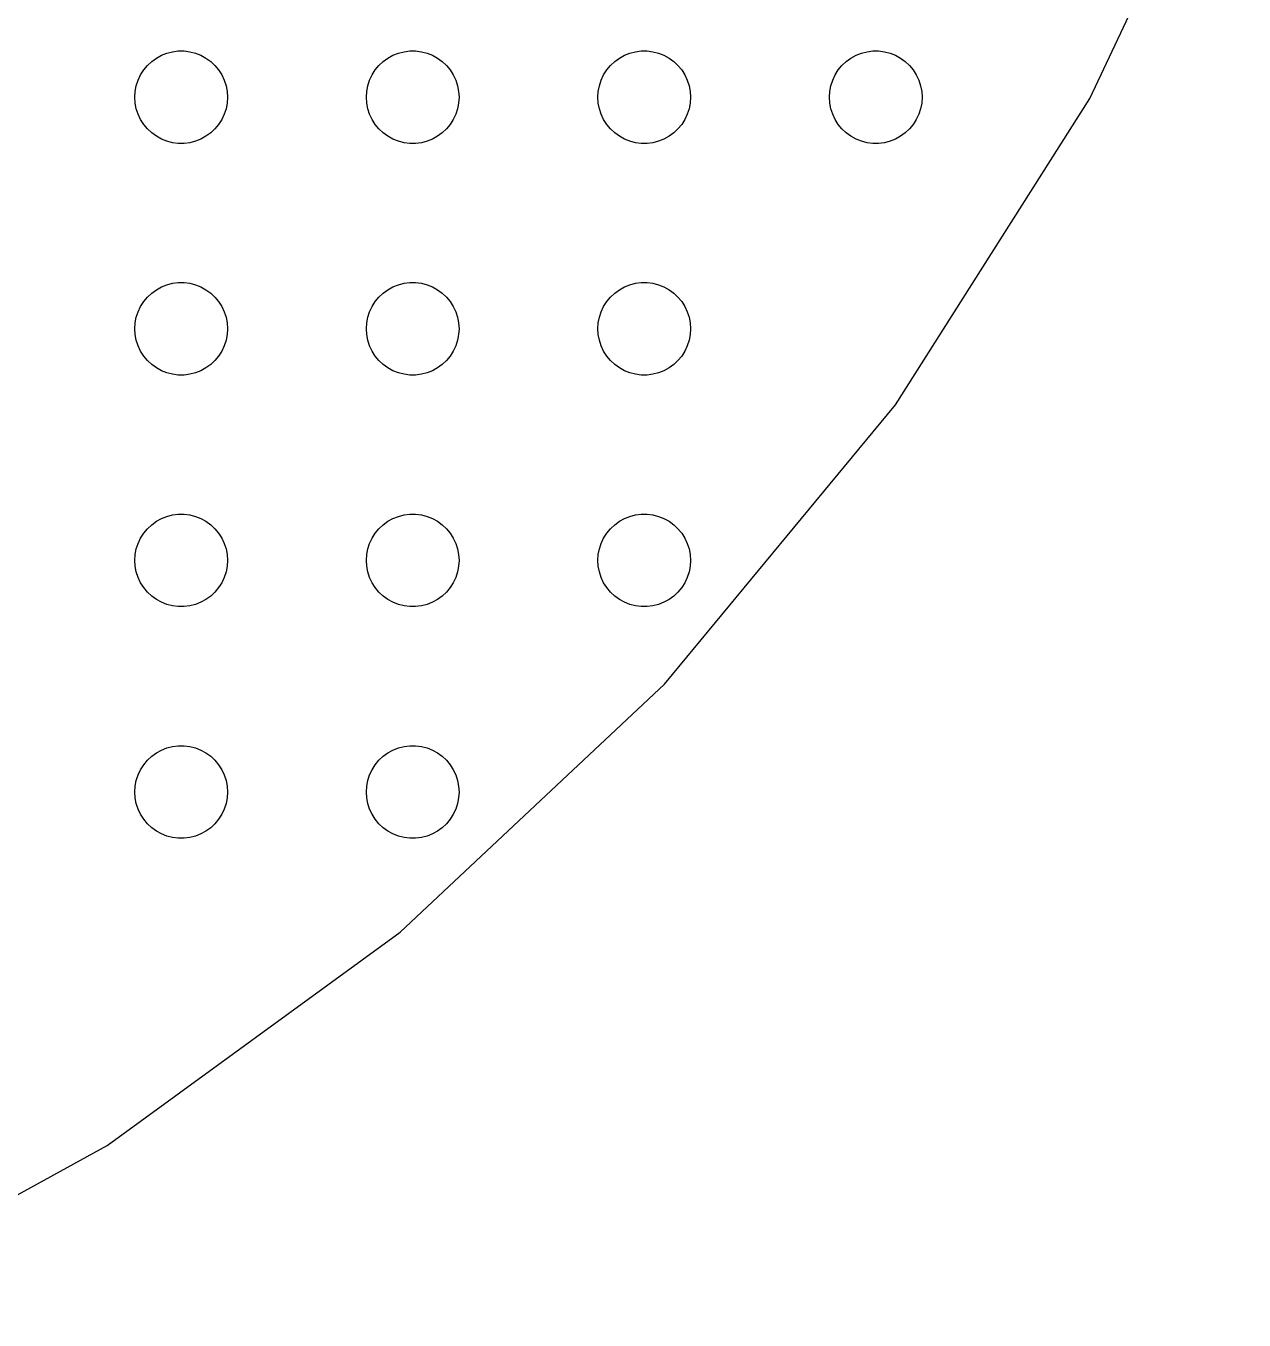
# Model space of a CAD drawing. Header units: metres. Extents: x -187 to 187, y -187 to 187.
# Drawn here: x 94.9 to 173.9, y -169.2 to -85.4 of the extents above; entities that cross this region are included whole.
import ezdxf

# ---------------------------------------------------------------- set-up
doc = ezdxf.new("R2010")
doc.units = ezdxf.units.M

msp = doc.modelspace()

# ---------------------------------------------------------------- linework, layer by layer
for p, q in [((163.869, -90.0879), (173.868, -68.8393)), ((103.723, -87.2855), (104.073, -87.1468)), ((104.073, -87.1468), (104.438, -87.0531)), ((104.438, -87.0531), (104.812, -87.0059)), ((104.812, -87.0059), (105.188, -87.0059)), ((105.188, -87.0059), (105.562, -87.0531)), ((105.562, -87.0531), (105.927, -87.1468)), ((105.927, -87.1468), (106.277, -87.2855)), ((118.723, -87.2855), (119.073, -87.1468)), ((119.073, -87.1468), (119.438, -87.0531)), ((119.438, -87.0531), (119.812, -87.0059)), ((119.812, -87.0059), (120.188, -87.0059)), ((120.188, -87.0059), (120.562, -87.0531)), ((120.562, -87.0531), (120.927, -87.1468)), ((120.927, -87.1468), (121.277, -87.2855)), ((133.723, -87.2855), (134.073, -87.1468)), ((134.073, -87.1468), (134.438, -87.0531)), ((134.438, -87.0531), (134.812, -87.0059)), ((134.812, -87.0059), (135.188, -87.0059)), ((135.188, -87.0059), (135.562, -87.0531)), ((135.562, -87.0531), (135.927, -87.1468)), ((135.927, -87.1468), (136.277, -87.2855)), ((148.723, -87.2855), (149.073, -87.1468)), ((149.073, -87.1468), (149.438, -87.0531)), ((149.438, -87.0531), (149.812, -87.0059)), ((149.812, -87.0059), (150.188, -87.0059)), ((150.188, -87.0059), (150.562, -87.0531)), ((150.562, -87.0531), (150.927, -87.1468)), ((150.927, -87.1468), (151.277, -87.2855)), ((102.573, -88.2366), (102.813, -87.9464)), ((102.813, -87.9464), (103.088, -87.6885)), ((103.088, -87.6885), (103.393, -87.467)), ((103.393, -87.467), (103.723, -87.2855)), ((106.277, -87.2855), (106.607, -87.467)), ((106.607, -87.467), (106.912, -87.6885)), ((106.912, -87.6885), (107.187, -87.9464)), ((107.187, -87.9464), (107.427, -88.2366)), ((117.573, -88.2366), (117.813, -87.9464)), ((117.813, -87.9464), (118.088, -87.6885)), ((118.088, -87.6885), (118.393, -87.467)), ((118.393, -87.467), (118.723, -87.2855)), ((121.277, -87.2855), (121.607, -87.467)), ((121.607, -87.467), (121.912, -87.6885)), ((121.912, -87.6885), (122.187, -87.9464)), ((122.187, -87.9464), (122.427, -88.2366)), ((132.573, -88.2366), (132.813, -87.9464)), ((132.813, -87.9464), (133.088, -87.6885)), ((133.088, -87.6885), (133.393, -87.467)), ((133.393, -87.467), (133.723, -87.2855)), ((136.277, -87.2855), (136.607, -87.467)), ((136.607, -87.467), (136.912, -87.6885)), ((136.912, -87.6885), (137.187, -87.9464)), ((137.187, -87.9464), (137.427, -88.2366)), ((147.573, -88.2366), (147.813, -87.9464)), ((147.813, -87.9464), (148.088, -87.6885)), ((148.088, -87.6885), (148.393, -87.467)), ((148.393, -87.467), (148.723, -87.2855)), ((151.277, -87.2855), (151.607, -87.467)), ((151.607, -87.467), (151.912, -87.6885)), ((151.912, -87.6885), (152.187, -87.9464)), ((152.187, -87.9464), (152.427, -88.2366)), ((102.211, -88.8956), (102.371, -88.5547)), ((102.371, -88.5547), (102.573, -88.2366)), ((107.427, -88.2366), (107.629, -88.5547)), ((107.629, -88.5547), (107.789, -88.8956)), ((117.211, -88.8956), (117.371, -88.5547)), ((117.371, -88.5547), (117.573, -88.2366)), ((122.427, -88.2366), (122.629, -88.5547)), ((122.629, -88.5547), (122.789, -88.8956)), ((132.211, -88.8956), (132.371, -88.5547)), ((132.371, -88.5547), (132.573, -88.2366)), ((137.427, -88.2366), (137.629, -88.5547)), ((137.629, -88.5547), (137.789, -88.8956)), ((147.211, -88.8956), (147.371, -88.5547)), ((147.371, -88.5547), (147.573, -88.2366)), ((152.427, -88.2366), (152.629, -88.5547)), ((152.629, -88.5547), (152.789, -88.8956)), ((102, -90), (102.024, -89.624)), ((102.024, -89.624), (102.094, -89.2539)), ((102.094, -89.2539), (102.211, -88.8956)), ((107.789, -88.8956), (107.906, -89.2539)), ((107.906, -89.2539), (107.976, -89.624)), ((107.976, -89.624), (108, -90)), ((117, -90), (117.024, -89.624)), ((117.024, -89.624), (117.094, -89.2539)), ((117.094, -89.2539), (117.211, -88.8956)), ((122.789, -88.8956), (122.906, -89.2539)), ((122.906, -89.2539), (122.976, -89.624)), ((122.976, -89.624), (123, -90)), ((132, -90), (132.024, -89.624)), ((132.024, -89.624), (132.094, -89.2539)), ((132.094, -89.2539), (132.211, -88.8956)), ((137.789, -88.8956), (137.906, -89.2539)), ((137.906, -89.2539), (137.976, -89.624)), ((137.976, -89.624), (138, -90)), ((147, -90), (147.024, -89.624)), ((147.024, -89.624), (147.094, -89.2539)), ((147.094, -89.2539), (147.211, -88.8956)), ((152.789, -88.8956), (152.906, -89.2539)), ((152.906, -89.2539), (152.976, -89.624)), ((152.976, -89.624), (153, -90)), ((102.024, -90.376), (102, -90)), ((102.094, -90.7461), (102.024, -90.376)), ((107.976, -90.376), (107.906, -90.7461)), ((108, -90), (107.976, -90.376)), ((117.024, -90.376), (117, -90)), ((117.094, -90.7461), (117.024, -90.376)), ((122.976, -90.376), (122.906, -90.7461)), ((123, -90), (122.976, -90.376)), ((132.024, -90.376), (132, -90)), ((132.094, -90.7461), (132.024, -90.376)), ((137.976, -90.376), (137.906, -90.7461)), ((138, -90), (137.976, -90.376)), ((147.024, -90.376), (147, -90)), ((147.094, -90.7461), (147.024, -90.376)), ((151.286, -109.916), (163.869, -90.0879)), ((152.976, -90.376), (152.906, -90.7461)), ((153, -90), (152.976, -90.376)), ((102.211, -91.1044), (102.094, -90.7461)), ((102.371, -91.4453), (102.211, -91.1044)), ((107.789, -91.1044), (107.629, -91.4453)), ((107.906, -90.7461), (107.789, -91.1044)), ((117.211, -91.1044), (117.094, -90.7461)), ((117.371, -91.4453), (117.211, -91.1044)), ((122.789, -91.1044), (122.629, -91.4453)), ((122.906, -90.7461), (122.789, -91.1044)), ((132.211, -91.1044), (132.094, -90.7461)), ((132.371, -91.4453), (132.211, -91.1044)), ((137.789, -91.1044), (137.629, -91.4453)), ((137.906, -90.7461), (137.789, -91.1044)), ((147.211, -91.1044), (147.094, -90.7461)), ((147.371, -91.4453), (147.211, -91.1044)), ((152.789, -91.1044), (152.629, -91.4453)), ((152.906, -90.7461), (152.789, -91.1044)), ((102.573, -91.7634), (102.371, -91.4453)), ((102.813, -92.0536), (102.573, -91.7634)), ((103.088, -92.3115), (102.813, -92.0536)), ((107.187, -92.0536), (106.912, -92.3115)), ((107.427, -91.7634), (107.187, -92.0536)), ((107.629, -91.4453), (107.427, -91.7634)), ((117.573, -91.7634), (117.371, -91.4453)), ((117.813, -92.0536), (117.573, -91.7634)), ((118.088, -92.3115), (117.813, -92.0536)), ((122.187, -92.0536), (121.912, -92.3115)), ((122.427, -91.7634), (122.187, -92.0536)), ((122.629, -91.4453), (122.427, -91.7634)), ((132.573, -91.7634), (132.371, -91.4453)), ((132.813, -92.0536), (132.573, -91.7634)), ((133.088, -92.3115), (132.813, -92.0536)), ((137.187, -92.0536), (136.912, -92.3115)), ((137.427, -91.7634), (137.187, -92.0536)), ((137.629, -91.4453), (137.427, -91.7634)), ((147.573, -91.7634), (147.371, -91.4453)), ((147.813, -92.0536), (147.573, -91.7634)), ((148.088, -92.3115), (147.813, -92.0536)), ((152.187, -92.0536), (151.912, -92.3115)), ((152.427, -91.7634), (152.187, -92.0536)), ((152.629, -91.4453), (152.427, -91.7634)), ((103.393, -92.533), (103.088, -92.3115)), ((103.723, -92.7145), (103.393, -92.533)), ((104.073, -92.8532), (103.723, -92.7145)), ((104.438, -92.9469), (104.073, -92.8532)), ((104.812, -92.9941), (104.438, -92.9469)), ((105.188, -92.9941), (104.812, -92.9941)), ((105.562, -92.9469), (105.188, -92.9941)), ((105.927, -92.8532), (105.562, -92.9469)), ((106.277, -92.7145), (105.927, -92.8532)), ((106.607, -92.533), (106.277, -92.7145)), ((106.912, -92.3115), (106.607, -92.533)), ((118.393, -92.533), (118.088, -92.3115)), ((118.723, -92.7145), (118.393, -92.533)), ((119.073, -92.8532), (118.723, -92.7145)), ((119.438, -92.9469), (119.073, -92.8532)), ((119.812, -92.9941), (119.438, -92.9469)), ((120.188, -92.9941), (119.812, -92.9941)), ((120.562, -92.9469), (120.188, -92.9941)), ((120.927, -92.8532), (120.562, -92.9469)), ((121.277, -92.7145), (120.927, -92.8532)), ((121.607, -92.533), (121.277, -92.7145)), ((121.912, -92.3115), (121.607, -92.533)), ((133.393, -92.533), (133.088, -92.3115)), ((133.723, -92.7145), (133.393, -92.533)), ((134.073, -92.8532), (133.723, -92.7145)), ((134.438, -92.9469), (134.073, -92.8532)), ((134.812, -92.9941), (134.438, -92.9469)), ((135.188, -92.9941), (134.812, -92.9941)), ((135.562, -92.9469), (135.188, -92.9941)), ((135.927, -92.8532), (135.562, -92.9469)), ((136.277, -92.7145), (135.927, -92.8532)), ((136.607, -92.533), (136.277, -92.7145)), ((136.912, -92.3115), (136.607, -92.533)), ((148.393, -92.533), (148.088, -92.3115)), ((148.723, -92.7145), (148.393, -92.533)), ((149.073, -92.8532), (148.723, -92.7145)), ((149.438, -92.9469), (149.073, -92.8532)), ((149.812, -92.9941), (149.438, -92.9469)), ((150.188, -92.9941), (149.812, -92.9941)), ((150.562, -92.9469), (150.188, -92.9941)), ((150.927, -92.8532), (150.562, -92.9469)), ((151.277, -92.7145), (150.927, -92.8532)), ((151.607, -92.533), (151.277, -92.7145)), ((151.912, -92.3115), (151.607, -92.533)), ((103.723, -102.286), (104.073, -102.147)), ((104.073, -102.147), (104.438, -102.053)), ((104.438, -102.053), (104.812, -102.006)), ((104.812, -102.006), (105.188, -102.006)), ((105.188, -102.006), (105.562, -102.053)), ((105.562, -102.053), (105.927, -102.147)), ((105.927, -102.147), (106.277, -102.286)), ((118.723, -102.286), (119.073, -102.147)), ((119.073, -102.147), (119.438, -102.053)), ((119.438, -102.053), (119.812, -102.006)), ((119.812, -102.006), (120.188, -102.006)), ((120.188, -102.006), (120.562, -102.053)), ((120.562, -102.053), (120.927, -102.147)), ((120.927, -102.147), (121.277, -102.286)), ((133.723, -102.286), (134.073, -102.147)), ((134.073, -102.147), (134.438, -102.053)), ((134.438, -102.053), (134.812, -102.006)), ((134.812, -102.006), (135.188, -102.006)), ((135.188, -102.006), (135.562, -102.053)), ((135.562, -102.053), (135.927, -102.147)), ((135.927, -102.147), (136.277, -102.286)), ((102.573, -103.237), (102.813, -102.946)), ((102.813, -102.946), (103.088, -102.688)), ((103.088, -102.688), (103.393, -102.467)), ((103.393, -102.467), (103.723, -102.286)), ((106.277, -102.286), (106.607, -102.467)), ((106.607, -102.467), (106.912, -102.688)), ((106.912, -102.688), (107.187, -102.946)), ((107.187, -102.946), (107.427, -103.237)), ((117.573, -103.237), (117.813, -102.946)), ((117.813, -102.946), (118.088, -102.688)), ((118.088, -102.688), (118.393, -102.467)), ((118.393, -102.467), (118.723, -102.286)), ((121.277, -102.286), (121.607, -102.467)), ((121.607, -102.467), (121.912, -102.688)), ((121.912, -102.688), (122.187, -102.946)), ((122.187, -102.946), (122.427, -103.237)), ((132.573, -103.237), (132.813, -102.946)), ((132.813, -102.946), (133.088, -102.688)), ((133.088, -102.688), (133.393, -102.467)), ((133.393, -102.467), (133.723, -102.286)), ((136.277, -102.286), (136.607, -102.467)), ((136.607, -102.467), (136.912, -102.688)), ((136.912, -102.688), (137.187, -102.946)), ((137.187, -102.946), (137.427, -103.237)), ((102.094, -104.254), (102.211, -103.896)), ((102.211, -103.896), (102.371, -103.555)), ((102.371, -103.555), (102.573, -103.237)), ((107.427, -103.237), (107.629, -103.555)), ((107.629, -103.555), (107.789, -103.896)), ((107.789, -103.896), (107.906, -104.254)), ((117.094, -104.254), (117.211, -103.896)), ((117.211, -103.896), (117.371, -103.555)), ((117.371, -103.555), (117.573, -103.237)), ((122.427, -103.237), (122.629, -103.555)), ((122.629, -103.555), (122.789, -103.896)), ((122.789, -103.896), (122.906, -104.254)), ((132.094, -104.254), (132.211, -103.896)), ((132.211, -103.896), (132.371, -103.555)), ((132.371, -103.555), (132.573, -103.237)), ((137.427, -103.237), (137.629, -103.555)), ((137.629, -103.555), (137.789, -103.896)), ((137.789, -103.896), (137.906, -104.254)), ((102, -105), (102.024, -104.624)), ((102.024, -104.624), (102.094, -104.254)), ((107.906, -104.254), (107.976, -104.624)), ((107.976, -104.624), (108, -105)), ((117, -105), (117.024, -104.624)), ((117.024, -104.624), (117.094, -104.254)), ((122.906, -104.254), (122.976, -104.624)), ((122.976, -104.624), (123, -105)), ((132, -105), (132.024, -104.624)), ((132.024, -104.624), (132.094, -104.254)), ((137.906, -104.254), (137.976, -104.624)), ((137.976, -104.624), (138, -105)), ((102.024, -105.376), (102, -105)), ((102.094, -105.746), (102.024, -105.376)), ((107.976, -105.376), (107.906, -105.746)), ((108, -105), (107.976, -105.376)), ((117.024, -105.376), (117, -105)), ((117.094, -105.746), (117.024, -105.376)), ((122.976, -105.376), (122.906, -105.746)), ((123, -105), (122.976, -105.376)), ((132.024, -105.376), (132, -105)), ((132.094, -105.746), (132.024, -105.376)), ((137.976, -105.376), (137.906, -105.746)), ((138, -105), (137.976, -105.376)), ((102.211, -106.104), (102.094, -105.746)), ((102.371, -106.445), (102.211, -106.104)), ((102.573, -106.763), (102.371, -106.445)), ((107.629, -106.445), (107.427, -106.763)), ((107.789, -106.104), (107.629, -106.445)), ((107.906, -105.746), (107.789, -106.104)), ((117.211, -106.104), (117.094, -105.746)), ((117.371, -106.445), (117.211, -106.104)), ((117.573, -106.763), (117.371, -106.445)), ((122.629, -106.445), (122.427, -106.763)), ((122.789, -106.104), (122.629, -106.445)), ((122.906, -105.746), (122.789, -106.104)), ((132.211, -106.104), (132.094, -105.746)), ((132.371, -106.445), (132.211, -106.104)), ((132.573, -106.763), (132.371, -106.445)), ((137.629, -106.445), (137.427, -106.763)), ((137.789, -106.104), (137.629, -106.445)), ((137.906, -105.746), (137.789, -106.104)), ((102.813, -107.054), (102.573, -106.763)), ((103.088, -107.312), (102.813, -107.054)), ((107.187, -107.054), (106.912, -107.312)), ((107.427, -106.763), (107.187, -107.054)), ((117.813, -107.054), (117.573, -106.763)), ((118.088, -107.312), (117.813, -107.054)), ((122.187, -107.054), (121.912, -107.312)), ((122.427, -106.763), (122.187, -107.054)), ((132.813, -107.054), (132.573, -106.763)), ((133.088, -107.312), (132.813, -107.054)), ((137.187, -107.054), (136.912, -107.312)), ((137.427, -106.763), (137.187, -107.054)), ((103.393, -107.533), (103.088, -107.312)), ((103.723, -107.714), (103.393, -107.533)), ((104.073, -107.853), (103.723, -107.714)), ((104.438, -107.947), (104.073, -107.853)), ((104.812, -107.994), (104.438, -107.947)), ((105.188, -107.994), (104.812, -107.994)), ((105.562, -107.947), (105.188, -107.994)), ((105.927, -107.853), (105.562, -107.947)), ((106.277, -107.714), (105.927, -107.853)), ((106.607, -107.533), (106.277, -107.714)), ((106.912, -107.312), (106.607, -107.533)), ((118.393, -107.533), (118.088, -107.312)), ((118.723, -107.714), (118.393, -107.533)), ((119.073, -107.853), (118.723, -107.714)), ((119.438, -107.947), (119.073, -107.853)), ((119.812, -107.994), (119.438, -107.947)), ((120.188, -107.994), (119.812, -107.994)), ((120.562, -107.947), (120.188, -107.994)), ((120.927, -107.853), (120.562, -107.947)), ((121.277, -107.714), (120.927, -107.853)), ((121.607, -107.533), (121.277, -107.714)), ((121.912, -107.312), (121.607, -107.533)), ((133.393, -107.533), (133.088, -107.312)), ((133.723, -107.714), (133.393, -107.533)), ((134.073, -107.853), (133.723, -107.714)), ((134.438, -107.947), (134.073, -107.853)), ((134.812, -107.994), (134.438, -107.947)), ((135.188, -107.994), (134.812, -107.994)), ((135.562, -107.947), (135.188, -107.994)), ((135.927, -107.853), (135.562, -107.947)), ((136.277, -107.714), (135.927, -107.853)), ((136.607, -107.533), (136.277, -107.714)), ((136.912, -107.312), (136.607, -107.533)), ((136.317, -128.01), (151.286, -109.916)), ((103.393, -117.467), (103.723, -117.286)), ((103.723, -117.286), (104.073, -117.147)), ((104.073, -117.147), (104.438, -117.053)), ((104.438, -117.053), (104.812, -117.006)), ((104.812, -117.006), (105.188, -117.006)), ((105.188, -117.006), (105.562, -117.053)), ((105.562, -117.053), (105.927, -117.147)), ((105.927, -117.147), (106.277, -117.286)), ((106.277, -117.286), (106.607, -117.467)), ((118.393, -117.467), (118.723, -117.286)), ((118.723, -117.286), (119.073, -117.147)), ((119.073, -117.147), (119.438, -117.053)), ((119.438, -117.053), (119.812, -117.006)), ((119.812, -117.006), (120.188, -117.006)), ((120.188, -117.006), (120.562, -117.053)), ((120.562, -117.053), (120.927, -117.147)), ((120.927, -117.147), (121.277, -117.286)), ((121.277, -117.286), (121.607, -117.467)), ((133.393, -117.467), (133.723, -117.286)), ((133.723, -117.286), (134.073, -117.147)), ((134.073, -117.147), (134.438, -117.053)), ((134.438, -117.053), (134.812, -117.006)), ((134.812, -117.006), (135.188, -117.006)), ((135.188, -117.006), (135.562, -117.053)), ((135.562, -117.053), (135.927, -117.147)), ((135.927, -117.147), (136.277, -117.286)), ((136.277, -117.286), (136.607, -117.467)), ((102.573, -118.237), (102.813, -117.946)), ((102.813, -117.946), (103.088, -117.688)), ((103.088, -117.688), (103.393, -117.467)), ((106.607, -117.467), (106.912, -117.688)), ((106.912, -117.688), (107.187, -117.946)), ((107.187, -117.946), (107.427, -118.237)), ((117.573, -118.237), (117.813, -117.946)), ((117.813, -117.946), (118.088, -117.688)), ((118.088, -117.688), (118.393, -117.467)), ((121.607, -117.467), (121.912, -117.688)), ((121.912, -117.688), (122.187, -117.946)), ((122.187, -117.946), (122.427, -118.237)), ((132.573, -118.237), (132.813, -117.946)), ((132.813, -117.946), (133.088, -117.688)), ((133.088, -117.688), (133.393, -117.467)), ((136.607, -117.467), (136.912, -117.688)), ((136.912, -117.688), (137.187, -117.946)), ((137.187, -117.946), (137.427, -118.237)), ((102.094, -119.254), (102.211, -118.896)), ((102.211, -118.896), (102.371, -118.555)), ((102.371, -118.555), (102.573, -118.237)), ((107.427, -118.237), (107.629, -118.555)), ((107.629, -118.555), (107.789, -118.896)), ((107.789, -118.896), (107.906, -119.254)), ((117.094, -119.254), (117.211, -118.896)), ((117.211, -118.896), (117.371, -118.555)), ((117.371, -118.555), (117.573, -118.237)), ((122.427, -118.237), (122.629, -118.555)), ((122.629, -118.555), (122.789, -118.896)), ((122.789, -118.896), (122.906, -119.254)), ((132.094, -119.254), (132.211, -118.896)), ((132.211, -118.896), (132.371, -118.555)), ((132.371, -118.555), (132.573, -118.237)), ((137.427, -118.237), (137.629, -118.555)), ((137.629, -118.555), (137.789, -118.896)), ((137.789, -118.896), (137.906, -119.254)), ((102, -120), (102.024, -119.624)), ((102.024, -119.624), (102.094, -119.254)), ((107.906, -119.254), (107.976, -119.624)), ((107.976, -119.624), (108, -120)), ((117, -120), (117.024, -119.624)), ((117.024, -119.624), (117.094, -119.254)), ((122.906, -119.254), (122.976, -119.624)), ((122.976, -119.624), (123, -120)), ((132, -120), (132.024, -119.624)), ((132.024, -119.624), (132.094, -119.254)), ((137.906, -119.254), (137.976, -119.624)), ((137.976, -119.624), (138, -120)), ((102.024, -120.376), (102, -120)), ((102.094, -120.746), (102.024, -120.376)), ((107.976, -120.376), (107.906, -120.746)), ((108, -120), (107.976, -120.376)), ((117.024, -120.376), (117, -120)), ((117.094, -120.746), (117.024, -120.376)), ((122.976, -120.376), (122.906, -120.746)), ((123, -120), (122.976, -120.376)), ((132.024, -120.376), (132, -120)), ((132.094, -120.746), (132.024, -120.376)), ((137.976, -120.376), (137.906, -120.746)), ((138, -120), (137.976, -120.376)), ((102.211, -121.104), (102.094, -120.746)), ((102.371, -121.445), (102.211, -121.104)), ((102.573, -121.763), (102.371, -121.445)), ((107.629, -121.445), (107.427, -121.763)), ((107.789, -121.104), (107.629, -121.445)), ((107.906, -120.746), (107.789, -121.104)), ((117.211, -121.104), (117.094, -120.746)), ((117.371, -121.445), (117.211, -121.104)), ((117.573, -121.763), (117.371, -121.445)), ((122.629, -121.445), (122.427, -121.763)), ((122.789, -121.104), (122.629, -121.445)), ((122.906, -120.746), (122.789, -121.104)), ((132.211, -121.104), (132.094, -120.746)), ((132.371, -121.445), (132.211, -121.104)), ((132.573, -121.763), (132.371, -121.445)), ((137.629, -121.445), (137.427, -121.763)), ((137.789, -121.104), (137.629, -121.445)), ((137.906, -120.746), (137.789, -121.104)), ((102.813, -122.054), (102.573, -121.763)), ((103.088, -122.312), (102.813, -122.054)), ((103.393, -122.533), (103.088, -122.312)), ((106.912, -122.312), (106.607, -122.533)), ((107.187, -122.054), (106.912, -122.312)), ((107.427, -121.763), (107.187, -122.054)), ((117.813, -122.054), (117.573, -121.763)), ((118.088, -122.312), (117.813, -122.054)), ((118.393, -122.533), (118.088, -122.312)), ((121.912, -122.312), (121.607, -122.533)), ((122.187, -122.054), (121.912, -122.312)), ((122.427, -121.763), (122.187, -122.054)), ((132.813, -122.054), (132.573, -121.763)), ((133.088, -122.312), (132.813, -122.054)), ((133.393, -122.533), (133.088, -122.312)), ((136.912, -122.312), (136.607, -122.533)), ((137.187, -122.054), (136.912, -122.312)), ((137.427, -121.763), (137.187, -122.054)), ((103.723, -122.714), (103.393, -122.533)), ((104.073, -122.853), (103.723, -122.714)), ((104.438, -122.947), (104.073, -122.853)), ((104.812, -122.994), (104.438, -122.947)), ((105.188, -122.994), (104.812, -122.994)), ((105.562, -122.947), (105.188, -122.994)), ((105.927, -122.853), (105.562, -122.947)), ((106.277, -122.714), (105.927, -122.853)), ((106.607, -122.533), (106.277, -122.714)), ((118.723, -122.714), (118.393, -122.533)), ((119.073, -122.853), (118.723, -122.714)), ((119.438, -122.947), (119.073, -122.853)), ((119.812, -122.994), (119.438, -122.947)), ((120.188, -122.994), (119.812, -122.994)), ((120.562, -122.947), (120.188, -122.994)), ((120.927, -122.853), (120.562, -122.947)), ((121.277, -122.714), (120.927, -122.853)), ((121.607, -122.533), (121.277, -122.714)), ((133.723, -122.714), (133.393, -122.533)), ((134.073, -122.853), (133.723, -122.714)), ((134.438, -122.947), (134.073, -122.853)), ((134.812, -122.994), (134.438, -122.947)), ((135.188, -122.994), (134.812, -122.994)), ((135.562, -122.947), (135.188, -122.994)), ((135.927, -122.853), (135.562, -122.947)), ((136.277, -122.714), (135.927, -122.853)), ((136.607, -122.533), (136.277, -122.714)), ((119.198, -144.086), (136.317, -128.01)), ((103.393, -132.467), (103.723, -132.286)), ((103.723, -132.286), (104.073, -132.147)), ((104.073, -132.147), (104.438, -132.053)), ((104.438, -132.053), (104.812, -132.006)), ((104.812, -132.006), (105.188, -132.006)), ((105.188, -132.006), (105.562, -132.053)), ((105.562, -132.053), (105.927, -132.147)), ((105.927, -132.147), (106.277, -132.286)), ((106.277, -132.286), (106.607, -132.467)), ((118.393, -132.467), (118.723, -132.286)), ((118.723, -132.286), (119.073, -132.147)), ((119.073, -132.147), (119.438, -132.053)), ((119.438, -132.053), (119.812, -132.006)), ((119.812, -132.006), (120.188, -132.006)), ((120.188, -132.006), (120.562, -132.053)), ((120.562, -132.053), (120.927, -132.147)), ((120.927, -132.147), (121.277, -132.286)), ((121.277, -132.286), (121.607, -132.467)), ((102.371, -133.555), (102.573, -133.237)), ((102.573, -133.237), (102.813, -132.946)), ((102.813, -132.946), (103.088, -132.688)), ((103.088, -132.688), (103.393, -132.467)), ((106.607, -132.467), (106.912, -132.688)), ((106.912, -132.688), (107.187, -132.946)), ((107.187, -132.946), (107.427, -133.237)), ((107.427, -133.237), (107.629, -133.555)), ((117.371, -133.555), (117.573, -133.237)), ((117.573, -133.237), (117.813, -132.946)), ((117.813, -132.946), (118.088, -132.688)), ((118.088, -132.688), (118.393, -132.467)), ((121.607, -132.467), (121.912, -132.688)), ((121.912, -132.688), (122.187, -132.946)), ((122.187, -132.946), (122.427, -133.237)), ((122.427, -133.237), (122.629, -133.555)), ((102.094, -134.254), (102.211, -133.896)), ((102.211, -133.896), (102.371, -133.555)), ((107.629, -133.555), (107.789, -133.896)), ((107.789, -133.896), (107.906, -134.254)), ((117.094, -134.254), (117.211, -133.896)), ((117.211, -133.896), (117.371, -133.555)), ((122.629, -133.555), (122.789, -133.896)), ((122.789, -133.896), (122.906, -134.254)), ((102, -135), (102.024, -134.624)), ((102.024, -134.624), (102.094, -134.254)), ((107.906, -134.254), (107.976, -134.624)), ((107.976, -134.624), (108, -135)), ((117, -135), (117.024, -134.624)), ((117.024, -134.624), (117.094, -134.254)), ((122.906, -134.254), (122.976, -134.624)), ((122.976, -134.624), (123, -135)), ((102.024, -135.376), (102, -135)), ((102.094, -135.746), (102.024, -135.376)), ((102.211, -136.104), (102.094, -135.746)), ((107.906, -135.746), (107.789, -136.104)), ((107.976, -135.376), (107.906, -135.746)), ((108, -135), (107.976, -135.376)), ((117.024, -135.376), (117, -135)), ((117.094, -135.746), (117.024, -135.376)), ((117.211, -136.104), (117.094, -135.746)), ((122.906, -135.746), (122.789, -136.104)), ((122.976, -135.376), (122.906, -135.746)), ((123, -135), (122.976, -135.376)), ((102.371, -136.445), (102.211, -136.104)), ((102.573, -136.763), (102.371, -136.445)), ((107.629, -136.445), (107.427, -136.763)), ((107.789, -136.104), (107.629, -136.445)), ((117.371, -136.445), (117.211, -136.104)), ((117.573, -136.763), (117.371, -136.445)), ((122.629, -136.445), (122.427, -136.763)), ((122.789, -136.104), (122.629, -136.445)), ((102.813, -137.054), (102.573, -136.763)), ((103.088, -137.312), (102.813, -137.054)), ((103.393, -137.533), (103.088, -137.312)), ((106.912, -137.312), (106.607, -137.533)), ((107.187, -137.054), (106.912, -137.312)), ((107.427, -136.763), (107.187, -137.054)), ((117.813, -137.054), (117.573, -136.763)), ((118.088, -137.312), (117.813, -137.054)), ((118.393, -137.533), (118.088, -137.312)), ((121.912, -137.312), (121.607, -137.533)), ((122.187, -137.054), (121.912, -137.312)), ((122.427, -136.763), (122.187, -137.054)), ((103.723, -137.714), (103.393, -137.533)), ((104.073, -137.853), (103.723, -137.714)), ((104.438, -137.947), (104.073, -137.853)), ((104.812, -137.994), (104.438, -137.947)), ((105.188, -137.994), (104.812, -137.994)), ((105.562, -137.947), (105.188, -137.994)), ((105.927, -137.853), (105.562, -137.947)), ((106.277, -137.714), (105.927, -137.853)), ((106.607, -137.533), (106.277, -137.714)), ((118.723, -137.714), (118.393, -137.533)), ((119.073, -137.853), (118.723, -137.714)), ((119.438, -137.947), (119.073, -137.853)), ((119.812, -137.994), (119.438, -137.947)), ((120.188, -137.994), (119.812, -137.994)), ((120.562, -137.947), (120.188, -137.994)), ((120.927, -137.853), (120.562, -137.947)), ((121.277, -137.714), (120.927, -137.853)), ((121.607, -137.533), (121.277, -137.714)), ((100.2, -157.889), (119.198, -144.086)), ((79.6207, -169.203), (100.2, -157.889))]:
    msp.add_line(p, q)

doc.saveas('drawing.dxf')
